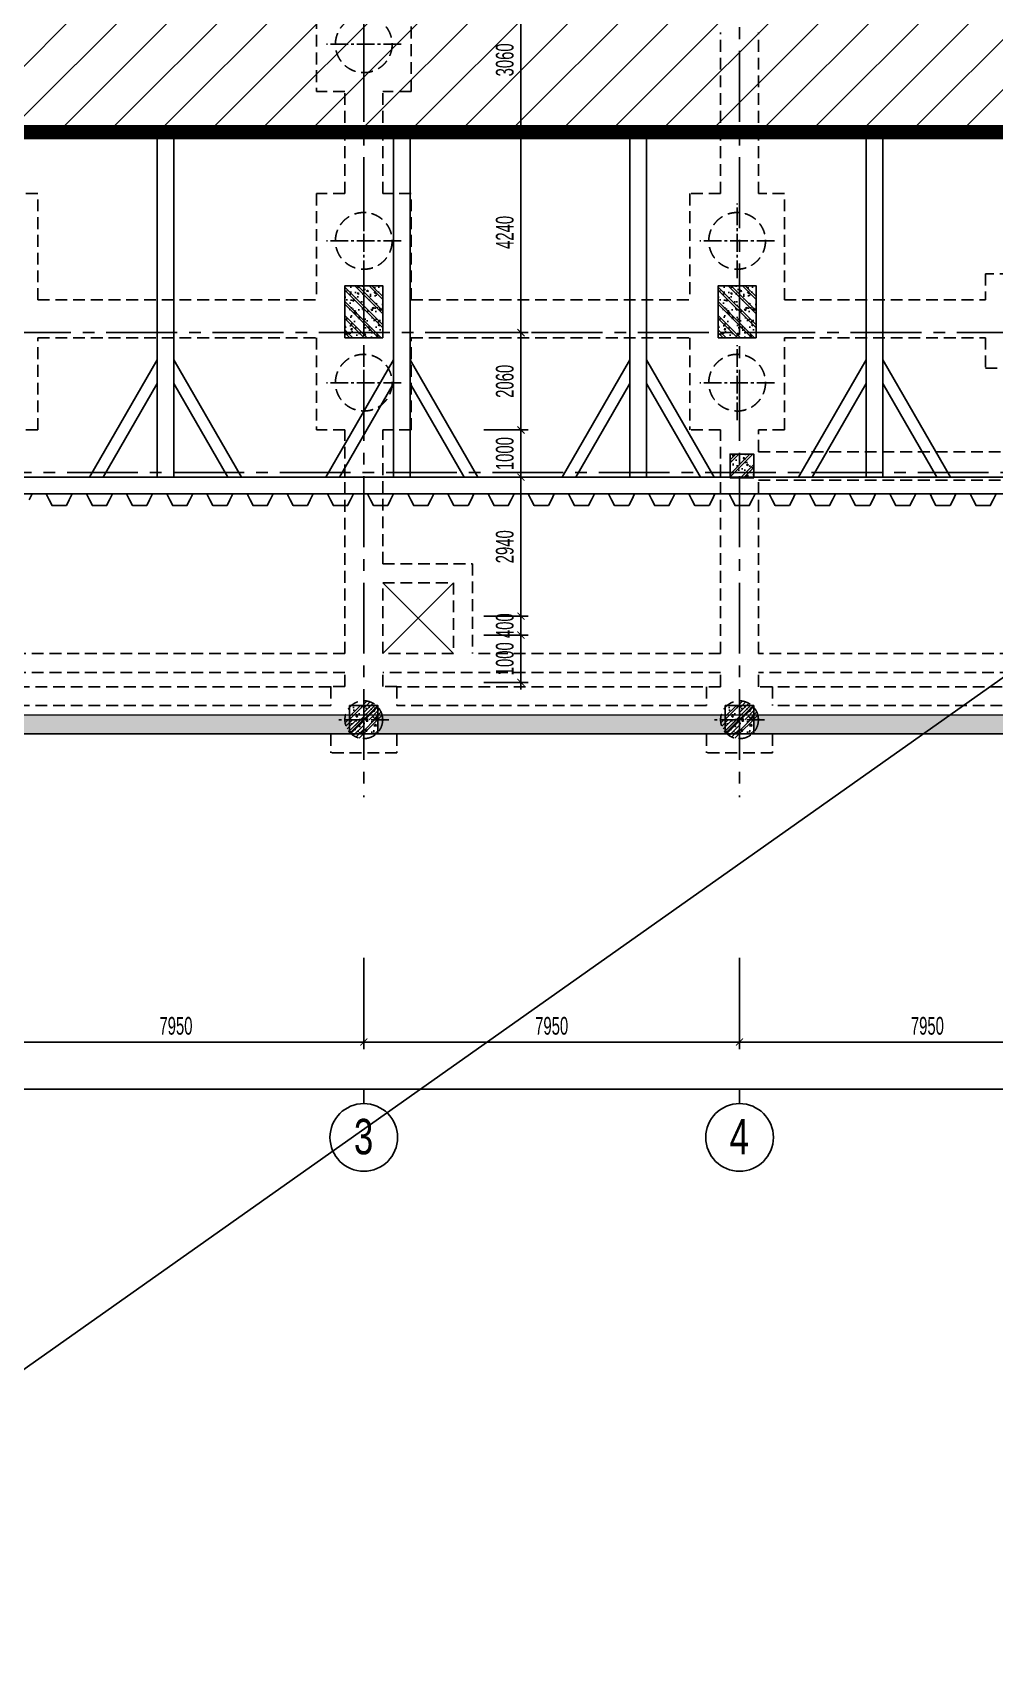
# Model space of a CAD drawing. Extents: x 71 to 3057337, y -14 to 345257.
# Drawn here: x 2938192 to 2958551, y 254940 to 289256 of the extents above; entities that cross this region are included whole.
import ezdxf

# ---------------------------------------------------------------- set-up
doc = ezdxf.new("R2010")
doc.units = 0
doc.header["$LTSCALE"] = 1000
doc.header["$MEASUREMENT"] = 0
doc.header["$PDMODE"] = 3
doc.linetypes.add('CENTER2', pattern=[1.125, 0.75, -0.125, 0.125, -0.125])
doc.linetypes.add('HIDDEN', pattern=[0.375, 0.25, -0.125])
doc.layers.get('0').update_dxf_attribs({"linetype": 'CONTINUOUS'})
doc.layers.get('Defpoints').update_dxf_attribs({"linetype": 'CONTINUOUS'})
for name, color, linetype in [('03BORDER', 3, 'CONTINUOUS'), ('12CHI', 1, 'CONTINUOUS'), ('CDC.01.AXIS', 160, 'CENTER2'), ('CDC.02.DIM', 1, 'CONTINUOUS'), ('CDC.04.HIDDEN', 8, 'HIDDEN'), ('CDC.05.STEEL', 4, 'CONTINUOUS'), ('CDC.09.COLUMN', 4, 'CONTINUOUS'), ('CDC.10.HATCH', 9, 'CONTINUOUS'), ('CDC.14.STEELNUM', 2, 'CONTINUOUS'), ('CDC.16.BIGTEXT', 6, 'CONTINUOUS')]:
    doc.layers.add(name, color=color, linetype=linetype)
doc.layers.add('KCS_Plotter', color=11, linetype='CONTINUOUS', plot=False)
doc.styles.add('ARIAL', font='arial.ttf', dxfattribs={"width": 0.6})
doc.dimstyles.new('D150', dxfattribs={"dimscale": 150, "dimtxt": 2.5, "dimasz": 1, "dimexe": 1, "dimexo": 0, "dimgap": 1, "dimtad": 1, "dimdec": 0, "dimdsep": 46, "dimtxsty": 'ARIAL', "dimblk": 'ARCHTICK', "dimcen": 1, "dimdle": 1, "dimclrd": 1, "dimclre": 1, "dimclrt": 2, "dimadec": 0, "dimazin": 0, "dimtfac": 0.00072, "dimtdec": 0, "dimtix": 1, "dimtmove": 2, "dimatfit": 3, "dimldrblk": 'ARCHTICK', "dimfxl": 1, "dimtolj": 1, "dimlwd": -1, "dimlwe": -1, "dimarcsym": 0})

# ---------------------------------------------------------------- blocks, each defined once
blk = doc.blocks.new('_ARCHTICK')
at = {"color": 0, "linetype": 'ByBlock', "const_width": 0.15}
blk.add_lwpolyline([(-0.5, -0.5), (0.5, 0.5)], dxfattribs=at)
blk = doc.blocks.new('*D280')
at = {"layer": 'CDC.02.DIM', "color": 1, "transparency": 16777216}
for p, q in [((2937254, 269678), (2937254, 267748)), ((2945204, 269678), (2945204, 267748)), ((2937104, 267898), (2945354, 267898))]:
    blk.add_line(p, q, dxfattribs=at)
at = {"layer": 'Defpoints', "color": 0, "transparency": 16777216}
for p in [(2937254, 269678), (2945204, 269678), (2945204, 267898)]:
    blk.add_point(p, dxfattribs=at)
at = {"layer": 'CDC.02.DIM', "color": 1, "transparency": 16777216, "xscale": 150, "yscale": 150, "zscale": 150, "rotation": 180}
blk.add_blockref('_ARCHTICK', (2937254, 267898), dxfattribs=at)
at = {"layer": 'CDC.02.DIM', "color": 1, "transparency": 16777216, "xscale": 150, "yscale": 150, "zscale": 150}
blk.add_blockref('_ARCHTICK', (2945204, 267898), dxfattribs=at)
at = {"layer": 'CDC.02.DIM', "color": 2, "transparency": 16777216, "insert": (2941229, 268239), "char_height": 375, "attachment_point": 5, "style": 'ARIAL'}
blk.add_mtext('\\A1;7950', dxfattribs=at)
blk = doc.blocks.new('*D281')
at = {"layer": 'CDC.02.DIM', "color": 1, "transparency": 16777216}
for p, q in [((2945204, 269678), (2945204, 267748)), ((2953154, 269678), (2953154, 267748)), ((2945054, 267898), (2953304, 267898))]:
    blk.add_line(p, q, dxfattribs=at)
at = {"layer": 'Defpoints', "color": 0, "transparency": 16777216}
for p in [(2945204, 269678), (2953154, 269678), (2953154, 267898)]:
    blk.add_point(p, dxfattribs=at)
at = {"layer": 'CDC.02.DIM', "color": 1, "transparency": 16777216, "xscale": 150, "yscale": 150, "zscale": 150, "rotation": 180}
blk.add_blockref('_ARCHTICK', (2945204, 267898), dxfattribs=at)
at = {"layer": 'CDC.02.DIM', "color": 1, "transparency": 16777216, "xscale": 150, "yscale": 150, "zscale": 150}
blk.add_blockref('_ARCHTICK', (2953154, 267898), dxfattribs=at)
at = {"layer": 'CDC.02.DIM', "color": 2, "transparency": 16777216, "insert": (2949179, 268239), "char_height": 375, "attachment_point": 5, "style": 'ARIAL'}
blk.add_mtext('\\A1;7950', dxfattribs=at)
blk = doc.blocks.new('*D282')
at = {"layer": 'CDC.02.DIM', "color": 1, "transparency": 16777216}
for p, q in [((2953154, 269678), (2953154, 267748)), ((2961104, 269678), (2961104, 267748)), ((2953004, 267898), (2961254, 267898))]:
    blk.add_line(p, q, dxfattribs=at)
at = {"layer": 'Defpoints', "color": 0, "transparency": 16777216}
for p in [(2953154, 269678), (2961104, 269678), (2961104, 267898)]:
    blk.add_point(p, dxfattribs=at)
at = {"layer": 'CDC.02.DIM', "color": 1, "transparency": 16777216, "xscale": 150, "yscale": 150, "zscale": 150, "rotation": 180}
blk.add_blockref('_ARCHTICK', (2953154, 267898), dxfattribs=at)
at = {"layer": 'CDC.02.DIM', "color": 1, "transparency": 16777216, "xscale": 150, "yscale": 150, "zscale": 150}
blk.add_blockref('_ARCHTICK', (2961104, 267898), dxfattribs=at)
at = {"layer": 'CDC.02.DIM', "color": 2, "transparency": 16777216, "insert": (2957129, 268239), "char_height": 375, "attachment_point": 5, "style": 'ARIAL'}
blk.add_mtext('\\A1;7950', dxfattribs=at)
blk = doc.blocks.new('*D319')
at = {"layer": 'CDC.02.DIM', "color": 1, "transparency": 16777216}
for p, q in [((2923174, 269678), (2923174, 266748)), ((3027104, 269678), (3027104, 266748)), ((2923024, 266898), (3027254, 266898))]:
    blk.add_line(p, q, dxfattribs=at)
at = {"layer": 'Defpoints', "color": 0, "transparency": 16777216}
for p in [(2923174, 269678), (3027104, 269678), (3027104, 266898)]:
    blk.add_point(p, dxfattribs=at)
at = {"layer": 'CDC.02.DIM', "color": 1, "transparency": 16777216, "xscale": 150, "yscale": 150, "zscale": 150, "rotation": 180}
blk.add_blockref('_ARCHTICK', (2923174, 266898), dxfattribs=at)
at = {"layer": 'CDC.02.DIM', "color": 1, "transparency": 16777216, "xscale": 150, "yscale": 150, "zscale": 150}
blk.add_blockref('_ARCHTICK', (3027104, 266898), dxfattribs=at)
at = {"layer": 'CDC.02.DIM', "color": 2, "transparency": 16777216, "insert": (2975139, 267239), "char_height": 375, "attachment_point": 5, "style": 'ARIAL'}
blk.add_mtext('\\A1;103930', dxfattribs=at)
blk = doc.blocks.new('*D272')
at = {"layer": 'CDC.02.DIM', "color": 1, "transparency": 16777216}
for p, q in [((2947745, 282906), (2948680, 282906)), ((2948530, 283056), (2948530, 280697)), ((2947745, 280847), (2948680, 280847))]:
    blk.add_line(p, q, dxfattribs=at)
at = {"layer": 'Defpoints', "color": 0, "transparency": 16777216}
for p in [(2947745, 282906), (2947745, 280847), (2948530, 280847)]:
    blk.add_point(p, dxfattribs=at)
at = {"layer": 'CDC.02.DIM', "color": 1, "transparency": 16777216, "xscale": 150, "yscale": 150, "zscale": 150}
for p, rotation in [((2948530, 282906), 90), ((2948530, 280847), 270)]:
    blk.add_blockref('_ARCHTICK', p, dxfattribs=dict(at, rotation=rotation))
at = {"layer": 'CDC.02.DIM', "color": 2, "transparency": 16777216, "insert": (2948188, 281876), "char_height": 375, "attachment_point": 5, "rotation": 90, "style": 'ARIAL'}
blk.add_mtext('\\A1;2060', dxfattribs=at)
blk = doc.blocks.new('*D273')
at = {"layer": 'CDC.02.DIM', "color": 1, "transparency": 16777216}
for p, q in [((2947745, 279847), (2948680, 279847)), ((2948530, 279997), (2948530, 276756)), ((2947745, 276906), (2948680, 276906))]:
    blk.add_line(p, q, dxfattribs=at)
at = {"layer": 'Defpoints', "color": 0, "transparency": 16777216}
for p in [(2947745, 279847), (2947745, 276906), (2948530, 276906)]:
    blk.add_point(p, dxfattribs=at)
at = {"layer": 'CDC.02.DIM', "color": 1, "transparency": 16777216, "xscale": 150, "yscale": 150, "zscale": 150}
for p, rotation in [((2948530, 279847), 90), ((2948530, 276906), 270)]:
    blk.add_blockref('_ARCHTICK', p, dxfattribs=dict(at, rotation=rotation))
at = {"layer": 'CDC.02.DIM', "color": 2, "transparency": 16777216, "insert": (2948188, 278376), "char_height": 375, "attachment_point": 5, "rotation": 90, "style": 'ARIAL'}
blk.add_mtext('\\A1;2940', dxfattribs=at)
blk = doc.blocks.new('*D274')
at = {"layer": 'CDC.02.DIM', "color": 1, "transparency": 16777216}
for p, q in [((2948530, 276906), (2948530, 277056)), ((2947745, 276906), (2948680, 276906)), ((2948530, 276906), (2948530, 276507)), ((2947745, 276507), (2948680, 276507)), ((2948530, 276507), (2948530, 276357))]:
    blk.add_line(p, q, dxfattribs=at)
at = {"layer": 'Defpoints', "color": 0, "transparency": 16777216}
for p in [(2947745, 276906), (2947745, 276507), (2948530, 276507)]:
    blk.add_point(p, dxfattribs=at)
at = {"layer": 'CDC.02.DIM', "color": 1, "transparency": 16777216, "xscale": 150, "yscale": 150, "zscale": 150}
for p, rotation in [((2948530, 276906), 270), ((2948530, 276507), 90)]:
    blk.add_blockref('_ARCHTICK', p, dxfattribs=dict(at, rotation=rotation))
at = {"layer": 'CDC.02.DIM', "color": 2, "transparency": 16777216, "insert": (2948188, 276706), "char_height": 375, "attachment_point": 5, "rotation": 90, "style": 'ARIAL'}
blk.add_mtext('\\A1;400', dxfattribs=at)
blk = doc.blocks.new('*D275')
at = {"layer": 'CDC.02.DIM', "color": 1, "transparency": 16777216}
for p, q in [((2948530, 276657), (2948530, 275356)), ((2947745, 276507), (2948680, 276507)), ((2947745, 275506), (2948680, 275506))]:
    blk.add_line(p, q, dxfattribs=at)
at = {"layer": 'Defpoints', "color": 0, "transparency": 16777216}
for p in [(2947745, 276507), (2947745, 275506), (2948530, 275506)]:
    blk.add_point(p, dxfattribs=at)
at = {"layer": 'CDC.02.DIM', "color": 1, "transparency": 16777216, "xscale": 150, "yscale": 150, "zscale": 150}
for p, rotation in [((2948530, 276507), 90), ((2948530, 275506), 270)]:
    blk.add_blockref('_ARCHTICK', p, dxfattribs=dict(at, rotation=rotation))
at = {"layer": 'CDC.02.DIM', "color": 2, "transparency": 16777216, "insert": (2948188, 276006), "char_height": 375, "attachment_point": 5, "rotation": 90, "style": 'ARIAL'}
blk.add_mtext('\\A1;1000', dxfattribs=at)
blk = doc.blocks.new('*D336')
at = {"layer": 'CDC.02.DIM', "color": 1, "transparency": 16777216}
for p, q in [((2947745, 280847), (2948680, 280847)), ((2948530, 280997), (2948530, 279697)), ((2947745, 279847), (2948680, 279847))]:
    blk.add_line(p, q, dxfattribs=at)
at = {"layer": 'Defpoints', "color": 0, "transparency": 16777216}
for p in [(2947745, 280847), (2947745, 279847), (2948530, 279847)]:
    blk.add_point(p, dxfattribs=at)
at = {"layer": 'CDC.02.DIM', "color": 1, "transparency": 16777216, "xscale": 150, "yscale": 150, "zscale": 150}
for p, rotation in [((2948530, 280847), 90), ((2948530, 279847), 270)]:
    blk.add_blockref('_ARCHTICK', p, dxfattribs=dict(at, rotation=rotation))
at = {"layer": 'CDC.02.DIM', "color": 2, "transparency": 16777216, "insert": (2948188, 280347), "char_height": 375, "attachment_point": 5, "rotation": 90, "style": 'ARIAL'}
blk.add_mtext('\\A1;1000', dxfattribs=at)
blk = doc.blocks.new('*D332')
at = {"layer": 'CDC.02.DIM', "color": 1, "transparency": 16777216}
for p, q in [((2948530, 282756), (2948530, 287297)), ((2947745, 287147), (2948680, 287147)), ((2947745, 282906), (2948680, 282906))]:
    blk.add_line(p, q, dxfattribs=at)
at = {"layer": 'Defpoints', "color": 0, "transparency": 16777216}
for p in [(2947745, 287147), (2948530, 287147), (2947745, 282906)]:
    blk.add_point(p, dxfattribs=at)
at = {"layer": 'CDC.02.DIM', "color": 1, "transparency": 16777216, "xscale": 150, "yscale": 150, "zscale": 150}
for p, rotation in [((2948530, 287147), 90), ((2948530, 282906), 270)]:
    blk.add_blockref('_ARCHTICK', p, dxfattribs=dict(at, rotation=rotation))
at = {"layer": 'CDC.02.DIM', "color": 2, "transparency": 16777216, "insert": (2948188, 285026), "char_height": 375, "attachment_point": 5, "rotation": 90, "style": 'ARIAL'}
blk.add_mtext('\\A1;4240', dxfattribs=at)
blk = doc.blocks.new('*D333')
at = {"layer": 'CDC.02.DIM', "color": 1, "transparency": 16777216}
for p, q in [((2948530, 286997), (2948530, 290356)), ((2947745, 290206), (2948680, 290206)), ((2947745, 287147), (2948680, 287147))]:
    blk.add_line(p, q, dxfattribs=at)
at = {"layer": 'Defpoints', "color": 0, "transparency": 16777216}
for p in [(2947745, 290206), (2948530, 290206), (2947745, 287147)]:
    blk.add_point(p, dxfattribs=at)
at = {"layer": 'CDC.02.DIM', "color": 1, "transparency": 16777216, "xscale": 150, "yscale": 150, "zscale": 150}
for p, rotation in [((2948530, 290206), 90), ((2948530, 287147), 270)]:
    blk.add_blockref('_ARCHTICK', p, dxfattribs=dict(at, rotation=rotation))
at = {"layer": 'CDC.02.DIM', "color": 2, "transparency": 16777216, "insert": (2948188, 288676), "char_height": 375, "attachment_point": 5, "rotation": 90, "style": 'ARIAL'}
blk.add_mtext('\\A1;3060', dxfattribs=at)
blk = doc.blocks.new('7.95M')
at = {"layer": 'CDC.10.HATCH'}
h = blk.add_hatch(dxfattribs=at)
h.set_pattern_fill('CHAU-01', color=256, scale=50, style=0, pattern_type=2)
h.set_pattern_definition([(310, (-314587.3, -183495.4), (358.63009, 31.376067), [37.5, -412.5]), (5, (-314587.3, -183495.4), (-69.37567, -376.09607), [30, -330]), (259.5486, (-314557.4, -183492.77), (289.25469, -344.71977), [31.870095, -350.571056]), (313.8158, (-314587.3, -183595.4), (533.62052, 82.75951), [56.25, -618.75]), (263.3644, (-314542.8, -183588.5), (467.33135, -487.05894), [47.80514, -525.8565]), (8.8158, (-314587.3, -183595.4), (467.33097, -487.0593), [45, -495]), (339, (-314537.3, -183570.4), (298.453526, 201.309445), [37.5, -412.5]), (34, (-314537.3, -183570.4), (121.657666, -362.57502), [30, -330]), (288.5486, (-314512.42, -183553.6), (420.111314, -161.26525), [31.870095, -350.571056]), (322.5, (-314587.3, -183495.39), (6.079928, -166.446927), [0, -326, 0, -335, 0, -331.25]), (352.5, (-314587.3, -183495.39), (131.534769, -197.205856), [0, -191, 0, -318.5, 0, -126.25]), (32.5, (-314698.8, -183495.39), (266.911218, 11.277436), [0, -125, 0, -390, 0, -517.5]), (42.5, (-314748.8, -183495.39), (291.593085, -50.05249), [0, -162.5, 0, -259, 0, -367.5]), (315, (-314587.3, -183495.39), (-150.26019, -150.26019), []), (315, (-314587.3, -183556.64), (-150.26019, -150.26019), [])])
h.paths.add_polyline_path([(1434342, -110757), (1433992, -110757), (1433992, -110648), (1434342, -110648)])
h.paths.add_polyline_path([(1434342, -110648), (1433992, -110648), (1433992, -109657), (1434342, -109657)])
h.paths.add_polyline_path([(1434792, -110648), (1434342, -110648), (1434342, -109657), (1434792, -109657)])
h.paths.add_polyline_path([(1434792, -110757), (1434342, -110757), (1434342, -110648), (1434792, -110648)])
h = blk.add_hatch(dxfattribs=at)
h.set_pattern_fill('CHAU-01', color=256, scale=50, style=0, pattern_type=2)
h.set_pattern_definition([(310, (-306687.3, -183495.4), (358.63009, 31.376067), [37.5, -412.5]), (5, (-306687.3, -183495.4), (-69.37567, -376.09607), [30, -330]), (259.5486, (-306657.43, -183492.77), (289.25469, -344.71977), [31.870095, -350.571056]), (313.8158, (-306687.3, -183595.4), (533.62052, 82.75951), [56.25, -618.75]), (263.3644, (-306642.85, -183588.5), (467.33135, -487.05894), [47.80514, -525.8565]), (8.8158, (-306687.3, -183595.4), (467.33097, -487.0593), [45, -495]), (339, (-306637.3, -183570.4), (298.453526, 201.309445), [37.5, -412.5]), (34, (-306637.3, -183570.4), (121.657666, -362.57502), [30, -330]), (288.5486, (-306612.44, -183553.6), (420.111314, -161.26525), [31.870095, -350.571056]), (322.5, (-306687.31, -183495.39), (6.079928, -166.446927), [0, -326, 0, -335, 0, -331.25]), (352.5, (-306687.31, -183495.39), (131.534769, -197.205856), [0, -191, 0, -318.5, 0, -126.25]), (32.5, (-306798.81, -183495.39), (266.911218, 11.277436), [0, -125, 0, -390, 0, -517.5]), (42.5, (-306848.81, -183495.39), (291.593085, -50.05249), [0, -162.5, 0, -259, 0, -367.5]), (315, (-306687.31, -183495.39), (-150.26019, -150.26019), []), (315, (-306687.31, -183556.64), (-150.26019, -150.26019), [])])
h.paths.add_polyline_path([(1442242, -110757), (1441892, -110757), (1441892, -110648), (1442242, -110648)])
h.paths.add_polyline_path([(1442242, -110648), (1441892, -110648), (1441892, -109657), (1442242, -109657)])
h.paths.add_polyline_path([(1442692, -110648), (1442242, -110648), (1442242, -109657), (1442692, -109657)])
h.paths.add_polyline_path([(1442692, -110757), (1442242, -110757), (1442242, -110648), (1442692, -110648)])
h = blk.add_hatch(dxfattribs=at)
h.set_pattern_fill('CHAU-01', color=256, scale=50, style=0, pattern_type=2)
h.set_pattern_definition([(50, (-323087.27, 0), (358.63009, -31.376067), [37.5, -412.5]), (355, (-323087.27, 0), (-69.37567, 376.09607), [30, -330]), (100.4514, (-323057.4, -2.6), (289.25469, 344.71977), [31.870095, -350.571056]), (46.1842, (-323087.27, 100), (533.62052, -82.75951), [56.25, -618.75]), (96.6356, (-323042.8, 93.1), (467.33135, 487.05894), [47.80514, -525.8565]), (351.1842, (-323087.3, 100), (467.33097, 487.0593), [45, -495]), (21, (-323037.27, 75), (298.453526, -201.309445), [37.5, -412.5]), (326, (-323037.27, 75), (121.657666, 362.57502), [30, -330]), (71.4514, (-323012.4, 58.22), (420.111314, 161.26525), [31.870095, -350.571056]), (37.5, (-323087.27, 0), (6.079928, 166.446927), [0, -326, 0, -335, 0, -331.25]), (7.5, (-323087.27, 0), (131.534769, 197.205856), [0, -191, 0, -318.5, 0, -126.25]), (327.5, (-323198.77, 0), (266.911218, -11.277436), [0, -125, 0, -390, 0, -517.5]), (317.5, (-323248.77, 0), (291.593085, 50.05249), [0, -162.5, 0, -259, 0, -367.5]), (45, (-323087.27, 0), (-150.26019, 150.26019), []), (45, (-323087.27, 61.25), (-150.26019, 150.26019), [])])
h.paths.add_polyline_path([(1442642, -113718), (1442642, -113218), (1442142, -113218), (1442142, -113718)])
h = blk.add_hatch(dxfattribs=at)
h.set_pattern_fill('ANSI31', color=256, scale=500, style=0)
h.set_pattern_definition([(45, (-342271.2, -37452.865), (-44.1941738, 44.1941738), [])])
h.paths.add_polyline_path([(1434392, -118437), (1434392, -118837), (1434792, -118837, 0.414214)])
h.paths.add_polyline_path([(1434392, -118837), (1433992, -118837, 0.414214), (1434392, -119237)])
h = blk.add_hatch(dxfattribs=at)
h.set_pattern_fill('CHAU-01', color=256, scale=50, angle=270, style=0, pattern_type=2)
h.set_pattern_definition([(220, (3183448.77, -425858.52), (31.376067, -358.63009), [37.5, -412.5]), (275, (3183448.77, -425858.5), (-376.09607, 69.37567), [30, -330]), (169.5486, (3183451.4, -425888.4), (-344.71977, -289.25469), [31.870095, -350.571056]), (223.8158, (3183348.77, -425858.5), (82.75951, -533.62052), [56.25, -618.75]), (173.3644, (3183355.67, -425903), (-487.05894, -467.33135), [47.80514, -525.8565]), (278.8158, (3183348.77, -425858.5), (-487.0593, -467.33097), [45, -495]), (249, (3183373.77, -425908.52), (201.309445, -298.453526), [37.5, -412.5]), (304, (3183373.77, -425908.5), (-362.57502, -121.657666), [30, -330]), (198.5486, (3183390.55, -425933.4), (-161.26525, -420.111314), [31.870095, -350.571056]), (232.5, (3183448.77, -425858.52), (-166.446927, -6.079928), [0, -326, 0, -335, 0, -331.25]), (262.5, (3183448.77, -425858.52), (-197.205856, -131.534769), [0, -191, 0, -318.5, 0, -126.25]), (302.5, (3183448.77, -425747.02), (11.277436, -266.911218), [0, -125, 0, -390, 0, -517.5]), (312.5, (3183448.77, -425697.02), (-50.05249, -291.593085), [0, -162.5, 0, -259, 0, -367.5]), (225, (3183448.77, -425858.52), (-150.26019, 150.26019), []), (225, (3183387.52, -425858.52), (-150.26019, 150.26019), [])])
h.paths.add_polyline_path([(1434092, -119137), (1434692, -119137), (1434692, -118537), (1434092, -118537)])
h = blk.add_hatch(dxfattribs=at)
h.set_pattern_fill('ANSI31', color=256, scale=500, style=0)
h.set_pattern_definition([(45, (-334321.2, -37453.253), (-44.1941738, 44.1941738), [])])
h.paths.add_polyline_path([(1442342, -118438), (1442342, -118838), (1442742, -118838, 0.414214)])
h.paths.add_polyline_path([(1442342, -118838), (1441942, -118838, 0.414214), (1442342, -119238)])
h = blk.add_hatch(dxfattribs=at)
h.set_pattern_fill('CHAU-01', color=256, scale=50, angle=270, style=0, pattern_type=2)
h.set_pattern_definition([(220, (3191398.77, -425858.57), (31.376067, -358.63009), [37.5, -412.5]), (275, (3191398.77, -425858.57), (-376.09607, 69.37567), [30, -330]), (169.5486, (3191401.4, -425888.45), (-344.71977, -289.25469), [31.870095, -350.571056]), (223.8158, (3191298.77, -425858.57), (82.75951, -533.62052), [56.25, -618.75]), (173.3644, (3191305.67, -425903.03), (-487.05894, -467.33135), [47.80514, -525.8565]), (278.8158, (3191298.77, -425858.57), (-487.0593, -467.33097), [45, -495]), (249, (3191323.77, -425908.57), (201.309445, -298.453526), [37.5, -412.5]), (304, (3191323.77, -425908.57), (-362.57502, -121.657666), [30, -330]), (198.5486, (3191340.55, -425933.44), (-161.26525, -420.111314), [31.870095, -350.571056]), (232.5, (3191398.77, -425858.57), (-166.446927, -6.079928), [0, -326, 0, -335, 0, -331.25]), (262.5, (3191398.77, -425858.57), (-197.205856, -131.534769), [0, -191, 0, -318.5, 0, -126.25]), (302.5, (3191398.77, -425747.07), (11.277436, -266.911218), [0, -125, 0, -390, 0, -517.5]), (312.5, (3191398.77, -425697.07), (-50.05249, -291.593085), [0, -162.5, 0, -259, 0, -367.5]), (225, (3191398.77, -425858.57), (-150.26019, 150.26019), []), (225, (3191337.52, -425858.57), (-150.26019, 150.26019), [])])
h.paths.add_polyline_path([(1442042, -119137), (1442642, -119137), (1442642, -118537), (1442042, -118537)])
h = blk.add_hatch(dxfattribs=at)
h.set_pattern_fill('CHAU-01', color=256, scale=80, style=0, pattern_type=2)
h.set_pattern_definition([(50, (-322187.27, -2490), (573.80815, -50.20171), [60, -660]), (355, (-322187.3, -2490), (-111.00107, 601.7537), [48, -528]), (100.4514, (-322139.46, -2494.2), (462.8075, 551.55163), [50.99215, -560.91369]), (46.1842, (-322187.3, -2330), (853.79284, -132.4152), [90, -990]), (96.6356, (-322116.1, -2341), (747.73016, 779.2943), [76.48823, -841.3704]), (351.1842, (-322187.3, -2330), (747.72956, 779.2949), [72, -792]), (21, (-322107.27, -2370), (477.52564, -322.09511), [60, -660]), (326, (-322107.3, -2370), (194.65227, 580.12004), [48, -528]), (71.4514, (-322067.5, -2396.84), (672.1781, 258.0244), [50.99215, -560.91369]), (37.5, (-322187.27, -2490), (9.727884, 266.315083), [0, -521.6, 0, -536, 0, -530]), (7.5, (-322187.27, -2490), (210.45563, 315.52937), [0, -305.6, 0, -509.6, 0, -202]), (327.5, (-322365.67, -2490), (427.05795, -18.043897), [0, -200, 0, -624, 0, -828]), (317.5, (-322445.67, -2490), (466.548935, 80.083986), [0, -260, 0, -414.4, 0, -588]), (45, (-322187.27, -2490), (-240.416306, 240.416306), []), (45, (-322187.27, -2392), (-240.416306, 240.416306), [])])
h.paths.add_polyline_path([(1418382, -118737), (1412962, -118737), (1412962, -119137), (1418382, -119137)])
h.paths.add_polyline_path([(1426192, -118737), (1418982, -118737), (1418982, -119137), (1426192, -119137)])
h.paths.add_polyline_path([(1434092, -118737), (1426792, -118737), (1426792, -119137), (1434092, -119137)])
h.paths.add_polyline_path([(1442042, -118737), (1434692, -118737), (1434692, -119137), (1442042, -119137)])
h.paths.add_polyline_path([(1449802, -118737), (1442642, -118737), (1442642, -119137), (1449802, -119137)])
h.paths.add_polyline_path([(1457942, -118737), (1450402, -118737), (1450402, -119137), (1457942, -119137)])
h.paths.add_polyline_path([(1468218, -118737), (1458542, -118737), (1458542, -119137), (1468218, -119137)])
h.paths.add_polyline_path([(1476583, -118737), (1469267, -118737), (1469267, -119137), (1476583, -119137)])
h.paths.add_polyline_path([(1484343, -118737), (1477183, -118737), (1477183, -119137), (1484343, -119137)])
h.paths.add_polyline_path([(1492293, -118738), (1484943, -118737), (1484943, -119137), (1492293, -119138)])
h.paths.add_polyline_path([(1500193, -118738), (1492893, -118738), (1492893, -119138), (1500193, -119138)])
h.paths.add_polyline_path([(1508003, -118738), (1500793, -118738), (1500793, -119138), (1508003, -119138)])
h.paths.add_polyline_path([(1515694, -118738), (1508603, -118738), (1508603, -119138), (1515694, -119138)])
at = {"layer": 'CDC.01.AXIS', "ltscale": 2}
for p, q in [((1434392, -61938), (1434392, -120474)), ((1442342, -61938), (1442342, -120474)), ((1410944, -110648), (1517957, -110648)), ((1412362, -113608), (1517957, -113608)), ((1410944, -119138), (1517957, -119138))]:
    blk.add_line(p, q, dxfattribs=at)
at = {"layer": 'CDC.01.AXIS', "ltscale": 0.5}
for p, q in [((1434392, -105340), (1434392, -103756)), ((1435184, -104548), (1433600, -104548)), ((1434392, -109499), (1434392, -107915)), ((1442292, -109499), (1442292, -107915)), ((1435184, -108707), (1433600, -108707)), ((1443084, -108707), (1441500, -108707)), ((1434392, -112499), (1434392, -110915)), ((1442292, -112499), (1442292, -110915)), ((1435184, -111707), (1433600, -111707)), ((1443084, -111707), (1441500, -111707)), ((1434392, -118309), (1434392, -119365)), ((1442342, -118310), (1442342, -119366)), ((1434920, -118837), (1433864, -118837)), ((1442870, -118838), (1441814, -118838))]:
    blk.add_line(p, q, dxfattribs=at)
at = {"layer": 'CDC.04.HIDDEN'}
for p, q in [((1433392, -103598), (1433392, -105548)), ((1435392, -105548), (1435392, -103598)), ((1441942, -107707), (1441942, -104298)), ((1442742, -107707), (1442742, -104298)), ((1433992, -105548), (1433392, -105548)), ((1433992, -107707), (1433992, -105548)), ((1435392, -105548), (1434792, -105548)), ((1434792, -107707), (1434792, -105548)), ((1427492, -107707), (1426892, -107707)), ((1427492, -109957), (1427492, -107707)), ((1433392, -107707), (1433392, -109957)), ((1433992, -107707), (1433392, -107707)), ((1435392, -107707), (1434792, -107707)), ((1435392, -109957), (1435392, -107707)), ((1441292, -107707), (1441292, -109957)), ((1441942, -107707), (1441292, -107707)), ((1443292, -107707), (1442742, -107707)), ((1443292, -109957), (1443292, -107707)), ((1449602, -109402), (1447547, -109402)), ((1447547, -109402), (1447547, -109957)), ((1427492, -109957), (1433392, -109957)), ((1435392, -109957), (1441292, -109957)), ((1443292, -109957), (1447547, -109957)), ((1427492, -110757), (1433392, -110757)), ((1427492, -112707), (1427492, -110757)), ((1433392, -110757), (1433392, -112707)), ((1435392, -110757), (1441292, -110757)), ((1435392, -112707), (1435392, -110757)), ((1441292, -110757), (1441292, -112707)), ((1443292, -110757), (1447547, -110757)), ((1443292, -112707), (1443292, -110757)), ((1447547, -110757), (1447547, -111402)), ((1447547, -111402), (1449602, -111402)), ((1427492, -112707), (1426892, -112707)), ((1433992, -112707), (1433392, -112707)), ((1433992, -117438), (1433992, -112707)), ((1434792, -115538), (1434792, -112707)), ((1435392, -112707), (1434792, -112707)), ((1441942, -112707), (1441292, -112707)), ((1441942, -117438), (1441942, -112707)), ((1442742, -113168), (1442742, -112707)), ((1443292, -112707), (1442742, -112707)), ((1442742, -113168), (1449602, -113168)), ((1442742, -117438), (1442742, -113768)), ((1442742, -113768), (1449602, -113768)), ((1434792, -115538), (1436692, -115538)), ((1436692, -115538), (1436692, -117438)), ((1433992, -117438), (1426892, -117438)), ((1441942, -117438), (1436692, -117438)), ((1449602, -117438), (1442742, -117438)), ((1433992, -117838), (1426892, -117838)), ((1433992, -118137), (1433992, -117838)), ((1434792, -118137), (1434792, -117838)), ((1441942, -117838), (1434792, -117838)), ((1441942, -118138), (1441942, -117838)), ((1442742, -118138), (1442742, -117838)), ((1449602, -117838), (1442742, -117838)), ((1433692, -118138), (1426892, -118138)), ((1433992, -118137), (1433692, -118137)), ((1433692, -118137), (1433692, -118537)), ((1435092, -118137), (1434792, -118137)), ((1435092, -118137), (1435092, -118537)), ((1441942, -118138), (1435092, -118138)), ((1441942, -118138), (1441642, -118138)), ((1441642, -118138), (1441642, -118537)), ((1443042, -118138), (1442742, -118138)), ((1449402, -118138), (1442742, -118138)), ((1443042, -118138), (1443042, -118537)), ((1433692, -118537), (1427141, -118537)), ((1441642, -118537), (1435091, -118537)), ((1449402, -118537), (1443041, -118537)), ((1433692, -119137), (1433692, -119537)), ((1435092, -119137), (1435092, -119537)), ((1441642, -119137), (1441642, -119538)), ((1443042, -119137), (1443042, -119538)), ((1435092, -119537), (1433692, -119537)), ((1443042, -119538), (1441642, -119538))]:
    blk.add_line(p, q, dxfattribs=at)
blk.add_lwpolyline([(1434792, -115938), (1436292, -115938), (1436292, -117438), (1434792, -117438)], close=True, dxfattribs=at)
for centre, radius in [((1434392, -104548), 600), ((1434392, -108707), 600), ((1442292, -108707), 600), ((1434392, -111707), 600), ((1442292, -111707), 600), ((1434392, -118837), 400), ((1442342, -118838), 400)]:
    blk.add_circle(centre, radius, dxfattribs=at)
at = {"layer": 'CDC.09.COLUMN'}
for p, q in [((1515694, -118738), (1412962, -118737)), ((1516294, -119138), (1412362, -119137))]:
    blk.add_line(p, q, dxfattribs=at)
at = {"layer": 'CDC.09.COLUMN', "ltscale": 2000}
for points in [[(1434792, -110757), (1434792, -109657), (1433992, -109657), (1433992, -110757)], [(1441892, -110757), (1441892, -109657), (1442692, -109657), (1442692, -110757)], [(1442642, -113718), (1442642, -113218), (1442142, -113218), (1442142, -113718)], [(1434092, -118537), (1434092, -119137), (1434692, -119137), (1434692, -118537)], [(1442042, -118537), (1442042, -119137), (1442642, -119137), (1442642, -118537)]]:
    blk.add_lwpolyline(points, close=True, dxfattribs=at)
at = {"layer": 'CDC.10.HATCH'}
for p, q in [((1434792, -117438), (1436292, -115938)), ((1434792, -115938), (1436292, -117438))]:
    blk.add_line(p, q, dxfattribs=at)

msp = doc.modelspace()

# ---------------------------------------------------------------- hatches: boundary and pattern name
at = {"layer": 'CDC.10.HATCH'}
h = msp.add_hatch(dxfattribs=at)
h.set_pattern_fill('ANSI31', color=256, scale=6000, style=0)
h.set_pattern_definition([(45, (6046.44, 116416.5), (-530.33009, 530.33009), [])])
h.paths.add_polyline_path([(3014304.1, 316190.9), (2934235.7, 316190.9), (2934235.7, 287145.7), (3014304.1, 287145.7)])
h.paths.add_polyline_path([(2958056.3, 300307.1), (2989134.8, 300307.1), (2989134.8, 303623.8), (2958056.3, 303623.8)], flags=24)

# ---------------------------------------------------------------- linework, layer by layer
at = {"layer": '12CHI'}
for p, q in [((2945204.2, 266897.7), (2945204.2, 266595.8)), ((2953154.2, 266897.7), (2953154.2, 266595.8))]:
    msp.add_line(p, q, dxfattribs=at)
for centre in [(2945204.2, 265879.9), (2953154.2, 265879.9)]:
    msp.add_circle(centre, 715.9, dxfattribs=at)
at = {"layer": 'CDC.05.STEEL', "color": 4}
for p, q in [((2940833.2, 287145.7), (2940833.2, 279846.5)), ((2941183.2, 287145.7), (2941183.2, 279846.5)), ((2945833.2, 287145.7), (2945833.2, 279846.5)), ((2946183.2, 287145.7), (2946183.2, 279846.5)), ((2950833.2, 287145.7), (2950833.2, 279846.5)), ((2951183.2, 287145.7), (2951183.2, 279846.5)), ((2955833.2, 287145.7), (2955833.2, 279846.5)), ((2956183.2, 287145.7), (2956183.2, 279846.5)), ((2940833.2, 282329.6), (2939400.4, 279846.5)), ((2941183.2, 282329.6), (2942616, 279846.5)), ((2945833.2, 282329.6), (2944400.4, 279846.5)), ((2946183.2, 282329.6), (2947616, 279846.5)), ((2950833.2, 282329.6), (2949400.4, 279846.5)), ((2951183.2, 282329.6), (2952616, 279846.5)), ((2955833.2, 282329.6), (2954400.4, 279846.5)), ((2956183.2, 282329.6), (2957616, 279846.5)), ((2940833.2, 281829.4), (2939689.1, 279846.5)), ((2941183.2, 281829.4), (2942327.4, 279846.5)), ((2945833.2, 281829.4), (2944689.1, 279846.5)), ((2946183.2, 281829.4), (2947327.4, 279846.5)), ((2950833.2, 281829.4), (2949689.1, 279846.5)), ((2951183.2, 281829.4), (2952327.4, 279846.5)), ((2955833.2, 281829.4), (2954689.1, 279846.5)), ((2956183.2, 281829.4), (2957327.4, 279846.5))]:
    msp.add_line(p, q, dxfattribs=at)
at = {"layer": 'CDC.05.STEEL', "linetype": 'Continuous'}
for p, q in [((2926854.2, 279846.5), (3021754.4, 279846.5)), ((2926504.2, 279496.5), (3022104.4, 279496.5))]:
    msp.add_line(p, q, dxfattribs=at)
at = {"layer": 'CDC.05.STEEL', "color": 4, "ltscale": 1000}
for points in [[(2938122.2, 279371.5), (2938184.7, 279496.5), (2938184.7, 279496.5), (2938484.7, 279496.5), (2938484.7, 279496.5), (2938547.2, 279371.5)], [(2938972.2, 279371.5), (2938909.7, 279246.5), (2938909.7, 279246.5), (2938609.7, 279246.5), (2938609.7, 279246.5), (2938547.2, 279371.5)], [(2938972.2, 279371.5), (2939034.7, 279496.5), (2939034.7, 279496.5), (2939334.7, 279496.5), (2939334.7, 279496.5), (2939397.2, 279371.5)], [(2939822.2, 279371.5), (2939759.7, 279246.5), (2939759.7, 279246.5), (2939459.7, 279246.5), (2939459.7, 279246.5), (2939397.2, 279371.5)], [(2939822.2, 279371.5), (2939884.7, 279496.5), (2939884.7, 279496.5), (2940184.7, 279496.5), (2940184.7, 279496.5), (2940247.2, 279371.5)], [(2940672.2, 279371.5), (2940609.7, 279246.5), (2940609.7, 279246.5), (2940309.7, 279246.5), (2940309.7, 279246.5), (2940247.2, 279371.5)], [(2940672.2, 279371.5), (2940734.7, 279496.5), (2940734.7, 279496.5), (2941034.7, 279496.5), (2941034.7, 279496.5), (2941097.2, 279371.5)], [(2940672.2, 279371.5), (2940734.7, 279496.5), (2940734.7, 279496.5), (2941034.7, 279496.5), (2941034.7, 279496.5), (2941097.2, 279371.5)], [(2940853.6, 279496.5), (2941034.7, 279496.5), (2941034.7, 279496.5), (2941097.2, 279371.5)], [(2941522.2, 279371.5), (2941459.7, 279246.5), (2941459.7, 279246.5), (2941159.7, 279246.5), (2941159.7, 279246.5), (2941097.2, 279371.5)], [(2941522.2, 279371.5), (2941459.7, 279246.5), (2941459.7, 279246.5), (2941159.7, 279246.5), (2941159.7, 279246.5), (2941097.2, 279371.5)], [(2941522.2, 279371.5), (2941584.7, 279496.5), (2941584.7, 279496.5), (2941884.7, 279496.5), (2941884.7, 279496.5), (2941947.2, 279371.5)], [(2942372.2, 279371.5), (2942309.7, 279246.5), (2942309.7, 279246.5), (2942009.7, 279246.5), (2942009.7, 279246.5), (2941947.2, 279371.5)], [(2942372.2, 279371.5), (2942434.7, 279496.5), (2942434.7, 279496.5), (2942734.7, 279496.5), (2942734.7, 279496.5), (2942797.2, 279371.5)], [(2943222.2, 279371.5), (2943159.7, 279246.5), (2943159.7, 279246.5), (2942859.7, 279246.5), (2942859.7, 279246.5), (2942797.2, 279371.5)], [(2943222.2, 279371.5), (2943284.7, 279496.5), (2943284.7, 279496.5), (2943584.7, 279496.5), (2943584.7, 279496.5), (2943647.2, 279371.5)], [(2944072.2, 279371.5), (2944009.7, 279246.5), (2944009.7, 279246.5), (2943709.7, 279246.5), (2943709.7, 279246.5), (2943647.2, 279371.5)], [(2944072.2, 279371.5), (2944134.7, 279496.5), (2944134.7, 279496.5), (2944434.7, 279496.5), (2944434.7, 279496.5), (2944497.2, 279371.5)], [(2944922.2, 279371.5), (2944859.7, 279246.5), (2944859.7, 279246.5), (2944559.7, 279246.5), (2944559.7, 279246.5), (2944497.2, 279371.5)], [(2944922.2, 279371.5), (2944984.7, 279496.5), (2944984.7, 279496.5), (2945284.7, 279496.5), (2945284.7, 279496.5), (2945347.2, 279371.5)], [(2945772.2, 279371.5), (2945709.7, 279246.5), (2945709.7, 279246.5), (2945409.7, 279246.5), (2945409.7, 279246.5), (2945347.2, 279371.5)], [(2945772.2, 279371.5), (2945709.7, 279246.5), (2945709.7, 279246.5), (2945409.7, 279246.5), (2945409.7, 279246.5), (2945347.2, 279371.5)], [(2945772.2, 279371.5), (2945834.7, 279496.5), (2945834.7, 279496.5), (2946134.7, 279496.5), (2946134.7, 279496.5), (2946197.2, 279371.5)], [(2946622.2, 279371.5), (2946559.7, 279246.5), (2946559.7, 279246.5), (2946259.7, 279246.5), (2946259.7, 279246.5), (2946197.2, 279371.5)], [(2946622.2, 279371.5), (2946684.7, 279496.5), (2946684.7, 279496.5), (2946984.7, 279496.5), (2946984.7, 279496.5), (2947047.2, 279371.5)], [(2947472.2, 279371.5), (2947409.7, 279246.5), (2947409.7, 279246.5), (2947109.7, 279246.5), (2947109.7, 279246.5), (2947047.2, 279371.5)], [(2947472.2, 279371.5), (2947534.7, 279496.5), (2947534.7, 279496.5), (2947834.7, 279496.5), (2947834.7, 279496.5), (2947897.2, 279371.5)], [(2948322.2, 279371.5), (2948259.7, 279246.5), (2948259.7, 279246.5), (2947959.7, 279246.5), (2947959.7, 279246.5), (2947897.2, 279371.5)], [(2948322.2, 279371.5), (2948384.7, 279496.5), (2948384.7, 279496.5), (2948684.7, 279496.5), (2948684.7, 279496.5), (2948747.2, 279371.5)], [(2949172.2, 279371.5), (2949109.7, 279246.5), (2949109.7, 279246.5), (2948809.7, 279246.5), (2948809.7, 279246.5), (2948747.2, 279371.5)], [(2949172.2, 279371.5), (2949234.7, 279496.5), (2949234.7, 279496.5), (2949534.7, 279496.5), (2949534.7, 279496.5), (2949597.2, 279371.5)], [(2949172.2, 279371.5), (2949234.7, 279496.5), (2949234.7, 279496.5), (2949534.7, 279496.5), (2949534.7, 279496.5), (2949597.2, 279371.5)], [(2949353.6, 279496.5), (2949534.7, 279496.5), (2949534.7, 279496.5), (2949597.2, 279371.5)], [(2950022.2, 279371.5), (2949959.7, 279246.5), (2949959.7, 279246.5), (2949659.7, 279246.5), (2949659.7, 279246.5), (2949597.2, 279371.5)], [(2950022.2, 279371.5), (2949959.7, 279246.5), (2949959.7, 279246.5), (2949659.7, 279246.5), (2949659.7, 279246.5), (2949597.2, 279371.5)], [(2950022.2, 279371.5), (2949959.7, 279246.5), (2949959.7, 279246.5), (2949659.7, 279246.5), (2949659.7, 279246.5), (2949597.2, 279371.5)], [(2950022.2, 279371.5), (2950084.7, 279496.5), (2950084.7, 279496.5), (2950384.7, 279496.5), (2950384.7, 279496.5), (2950447.2, 279371.5)], [(2950022.2, 279371.5), (2950084.7, 279496.5), (2950084.7, 279496.5), (2950384.7, 279496.5), (2950384.7, 279496.5), (2950447.2, 279371.5)], [(2950872.2, 279371.5), (2950809.7, 279246.5), (2950809.7, 279246.5), (2950509.7, 279246.5), (2950509.7, 279246.5), (2950447.2, 279371.5)], [(2950872.2, 279371.5), (2950934.7, 279496.5), (2950934.7, 279496.5), (2951234.7, 279496.5), (2951234.7, 279496.5), (2951297.2, 279371.5)], [(2951722.2, 279371.5), (2951659.7, 279246.5), (2951659.7, 279246.5), (2951359.7, 279246.5), (2951359.7, 279246.5), (2951297.2, 279371.5)], [(2951722.2, 279371.5), (2951659.7, 279246.5), (2951659.7, 279246.5), (2951359.7, 279246.5), (2951359.7, 279246.5), (2951297.2, 279371.5)], [(2951722.2, 279371.5), (2951784.7, 279496.5), (2951784.7, 279496.5), (2952084.7, 279496.5), (2952084.7, 279496.5), (2952147.2, 279371.5)], [(2952572.2, 279371.5), (2952509.7, 279246.5), (2952509.7, 279246.5), (2952209.7, 279246.5), (2952209.7, 279246.5), (2952147.2, 279371.5)], [(2952572.2, 279371.5), (2952634.7, 279496.5), (2952634.7, 279496.5), (2952934.7, 279496.5), (2952934.7, 279496.5), (2952997.2, 279371.5)], [(2953422.2, 279371.5), (2953359.7, 279246.5), (2953359.7, 279246.5), (2953059.7, 279246.5), (2953059.7, 279246.5), (2952997.2, 279371.5)], [(2953422.2, 279371.5), (2953484.7, 279496.5), (2953484.7, 279496.5), (2953784.7, 279496.5), (2953784.7, 279496.5), (2953847.2, 279371.5)], [(2954272.2, 279371.5), (2954209.7, 279246.5), (2954209.7, 279246.5), (2953909.7, 279246.5), (2953909.7, 279246.5), (2953847.2, 279371.5)], [(2954272.2, 279371.5), (2954334.7, 279496.5), (2954334.7, 279496.5), (2954634.7, 279496.5), (2954634.7, 279496.5), (2954697.2, 279371.5)], [(2955122.2, 279371.5), (2955059.7, 279246.5), (2955059.7, 279246.5), (2954759.7, 279246.5), (2954759.7, 279246.5), (2954697.2, 279371.5)], [(2955122.2, 279371.5), (2955184.7, 279496.5), (2955184.7, 279496.5), (2955484.7, 279496.5), (2955484.7, 279496.5), (2955547.2, 279371.5)], [(2955122.2, 279371.5), (2955184.7, 279496.5), (2955184.7, 279496.5), (2955484.7, 279496.5), (2955484.7, 279496.5), (2955547.2, 279371.5)], [(2955303.6, 279496.5), (2955484.7, 279496.5), (2955484.7, 279496.5), (2955547.2, 279371.5)], [(2955303.6, 279496.5), (2955484.7, 279496.5), (2955484.7, 279496.5), (2955547.2, 279371.5)], [(2955972.2, 279371.5), (2955909.7, 279246.5), (2955909.7, 279246.5), (2955609.7, 279246.5), (2955609.7, 279246.5), (2955547.2, 279371.5)], [(2955972.2, 279371.5), (2955909.7, 279246.5), (2955909.7, 279246.5), (2955609.7, 279246.5), (2955609.7, 279246.5), (2955547.2, 279371.5)], [(2955972.2, 279371.5), (2955909.7, 279246.5), (2955909.7, 279246.5), (2955609.7, 279246.5), (2955609.7, 279246.5), (2955547.2, 279371.5)], [(2955972.2, 279371.5), (2955909.7, 279246.5), (2955909.7, 279246.5), (2955609.7, 279246.5), (2955609.7, 279246.5), (2955547.2, 279371.5)], [(2955972.2, 279371.5), (2956034.7, 279496.5), (2956034.7, 279496.5), (2956334.7, 279496.5), (2956334.7, 279496.5), (2956397.2, 279371.5)], [(2956822.2, 279371.5), (2956759.7, 279246.5), (2956759.7, 279246.5), (2956459.7, 279246.5), (2956459.7, 279246.5), (2956397.2, 279371.5)], [(2956822.2, 279371.5), (2956884.7, 279496.5), (2956884.7, 279496.5), (2957184.7, 279496.5), (2957184.7, 279496.5), (2957247.2, 279371.5)], [(2957672.2, 279371.5), (2957609.7, 279246.5), (2957609.7, 279246.5), (2957309.7, 279246.5), (2957309.7, 279246.5), (2957247.2, 279371.5)], [(2957672.2, 279371.5), (2957734.7, 279496.5), (2957734.7, 279496.5), (2958034.7, 279496.5), (2958034.7, 279496.5), (2958097.2, 279371.5)], [(2958522.2, 279371.5), (2958459.7, 279246.5), (2958459.7, 279246.5), (2958159.7, 279246.5), (2958159.7, 279246.5), (2958097.2, 279371.5)], [(2958522.2, 279371.5), (2958584.7, 279496.5), (2958584.7, 279496.5), (2958884.7, 279496.5), (2958884.7, 279496.5), (2958947.2, 279371.5)]]:
    msp.add_lwpolyline(points, dxfattribs=at)
at = {"layer": 'CDC.14.STEELNUM', "const_width": 300}
msp.add_lwpolyline([(2934235.7, 316190.9), (3014304.1, 316190.9), (3014304.1, 287145.7), (2934235.7, 287145.7), (2934235.7, 316190.9)], dxfattribs=at)
at = {"layer": 'KCS_Plotter'}
msp.add_line((2905956.6, 238336.7), (3057336.6, 345256.7), dxfattribs=at)

# ---------------------------------------------------------------- block references
at = {"layer": '03BORDER'}
msp.add_blockref('7.95M', (1510811.7, 393553.9), dxfattribs=at)

# ---------------------------------------------------------------- texts
at = {"layer": 'CDC.16.BIGTEXT', "char_height": 750, "width": 696.96, "attachment_point": 2, "line_spacing_factor": 0.938532}
for s, insert in [('{\\fArial|b0|i0|c0|p34;\\W0.7;3}', (2945199.6, 266272.5)), ('{\\fArial|b0|i0|c0|p34;\\W0.7;4}', (2953149.6, 266272.5))]:
    msp.add_mtext(s, dxfattribs=dict(at, insert=insert))

# ---------------------------------------------------------------- dimensions: what is measured, and where the dimension line sits
at = {"layer": 'CDC.02.DIM'}
for base, p1, p2, picture, middle in [((2948529.5, 290206.3), (2947745.2, 287146.7), (2947745.2, 290206.3), '*D333', (2948187.9, 288676.5)), ((2948529.5, 287146.7), (2947745.2, 282906.3), (2947745.2, 287146.7), '*D332', (2948188, 285026.5)), ((2948529.5, 280846.5), (2947745.2, 282906.3), (2947745.2, 280846.5), '*D272', (2948188, 281876.4)), ((2948529.5, 279846.5), (2947745.2, 280846.5), (2947745.2, 279846.5), '*D336', (2948188, 280346.5)), ((2948529.5, 276906.3), (2947745.2, 279846.5), (2947745.2, 276906.3), '*D273', (2948188, 278376.4)), ((2948529.5, 276506.7), (2947745.2, 276906.3), (2947745.2, 276506.7), '*D274', (2948188, 276706.5)), ((2948529.5, 275506.3), (2947745.2, 276506.7), (2947745.2, 275506.3), '*D275', (2948188, 276006.5))]:
    dim = msp.add_linear_dim(base=base, p1=p1, p2=p2, angle=90, dimstyle='D150', dxfattribs=at)
    dim.commit()
    dim.dimension.update_dxf_attribs({"geometry": picture, "text_midpoint": middle})
for base, p1, p2, picture, middle in [((3027104.2, 266897.7), (2923174.2, 269677.5), (3027104.2, 269677.5), '*D319', (2975139.2, 267239.3)), ((2945204.2, 267897.7), (2937254.2, 269677.5), (2945204.2, 269677.5), '*D280', (2941229.2, 268239.1)), ((2953154.2, 267897.7), (2945204.2, 269677.5), (2953154.2, 269677.5), '*D281', (2949179.2, 268239.1)), ((2961104.2, 267897.7), (2953154.2, 269677.5), (2961104.2, 269677.5), '*D282', (2957129.2, 268239.1))]:
    dim = msp.add_linear_dim(base=base, p1=p1, p2=p2, dimstyle='D150', dxfattribs=at)
    dim.commit()
    dim.dimension.update_dxf_attribs({"geometry": picture, "text_midpoint": middle})

doc.saveas('drawing.dxf')
